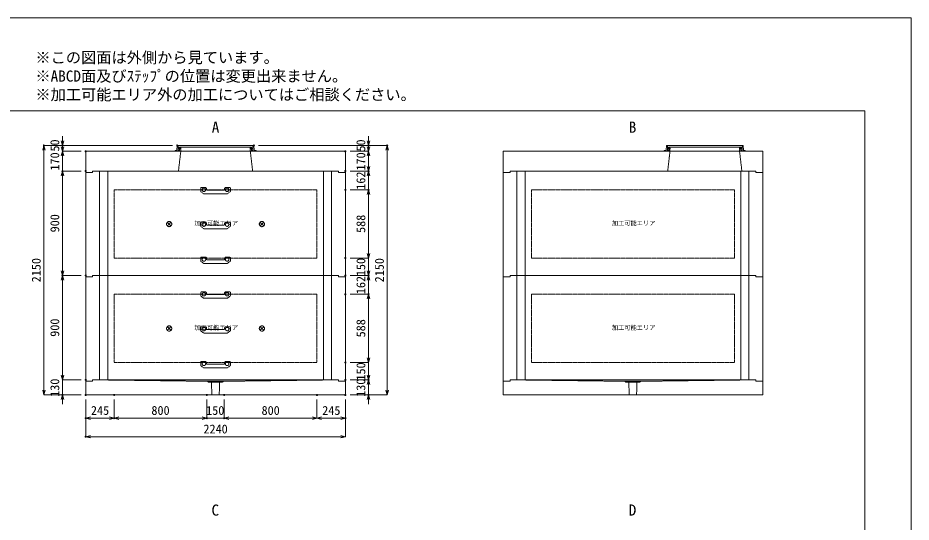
# Model space of a CAD drawing. Units: millimetres, scale not verified. Extents: x -5940 to 5940, y -4200 to 4200.
# Drawn here: x -1765 to 5940, y -146 to 4200 of the extents above; entities that cross this region are included whole.
import ezdxf
from ezdxf.enums import TextEntityAlignment as Align

# ---------------------------------------------------------------- set-up
doc = ezdxf.new("R2010")
doc.units = ezdxf.units.MM
doc.header["$LTSCALE"] = 20
doc.header["$PDMODE"] = 32
doc.header["$PDSIZE"] = 10
doc.linetypes.add('LONG_DASHED1', pattern=[7, 6, -1])
doc.linetypes.add('LONG_DOUBLE_CHAIN', pattern=[21.8, 18, -1, 0.6, -0.6, 0.6, -1])
for name, color, linetype, lineweight in [('0-0_D-TTL', 7, 'Continuous', 9), ('0-1_Defpoints', 7, 'Continuous', 9), ('0-3_D-TTL-TXT', 7, 'Continuous', 9), ('0-4_D-STR-TXT', 7, 'Continuous', 9), ('0-5_D-STR-DIM', 3, 'Continuous', 9), ('0-6_0', 7, 'Continuous', 9), ('0-7_D-STR', 7, 'Continuous', 9), ('0-9_D-STR-STR3', 2, 'LONG_DASHED1', 9), ('0-A_D-STR-STR4', 134, 'Continuous', 9), ('0-B_D-STR-STR5', 1, 'LONG_DOUBLE_CHAIN', 9)]:
    doc.layers.add(name, color=color, linetype=linetype, lineweight=lineweight)
doc.styles.add('ＭＳ ゴシック', font='')
doc.styles.get('ＭＳ ゴシック').set_extended_font_data('MS Gothic')

# ---------------------------------------------------------------- blocks, each defined once
blk = doc.blocks.new('A$C4DE05FD1')
at = {"layer": '0-0_D-TTL', "color": 134}
for p, q in [((4000, 76000), (114800, 76000)), ((114800, 76000), (114800, 4000))]:
    blk.add_line(p, q, dxfattribs=at)
at = {"layer": '0-1_Defpoints', "color": 134}
for p, q in [((0, 84000), (118800, 84000)), ((118800, 84000), (118800, 0))]:
    blk.add_line(p, q, dxfattribs=at)
at = {"layer": '0-3_D-TTL-TXT', "style": 'ＭＳ ゴシック'}
for s, p in [('※この図面は外側から見ています。', (43260.9, 79815.7)), ('※ABCD面及びｽﾃｯﾌﾟの位置は変更出来ません。', (43260.9, 78215.7)), ('※加工可能エリア外の加工についてはご相談ください。', (43260.9, 76615.7))]:
    blk.add_text(s, height=962.2, dxfattribs=at).set_placement(p, align=Align.BOTTOM_LEFT)
blk = doc.blocks.new('_Open30')
at = {"layer": '0-6_0'}
blk.add_line((0, 0), (-20, 0), dxfattribs=at)
blk.add_lwpolyline([(-20, 5.36), (0, 0), (-20, -5.36)], dxfattribs=at)
blk = doc.blocks.new('A$C31CA379A')
at = {"layer": '0-4_D-STR-TXT', "style": 'ＭＳ ゴシック'}
for s, p in [('A', (-325.9, -2190.5)), ('B', (35638.6, -2190.5)), ('C', (-351.4, -35190.5)), ('D', (35638.6, -35190.5))]:
    blk.add_text(s, height=962.2, dxfattribs=at).set_placement(p, align=Align.BOTTOM_LEFT)
blk = doc.blocks.new('A$C17EB7B83')
at = {"layer": '0-7_D-STR'}
for p, q in [((-22400, 3400), (22400, 3400)), ((-22400, 3400), (-22400, -240)), ((22400, 3400), (22400, -240)), ((-21200, 0), (21200, 0))]:
    blk.add_line(p, q, dxfattribs=at)
at = {"layer": '0-7_D-STR', "linetype": 'LONG_DASHED1'}
for p, q in [((-6000, 3400), (-6400, 0)), ((6000, 3400), (6400, 0))]:
    blk.add_line(p, q, dxfattribs=at)
at = {"layer": '0-7_D-STR'}
for points in [[(-22400, -240), (-21200, -240), (-21200, 0)], [(22400, -240), (21200, -240), (21200, 0)]]:
    blk.add_lwpolyline(points, dxfattribs=at)
blk = doc.blocks.new('A$C576B1677')
at = {"layer": '0-7_D-STR'}
for p, q in [((-22400, 3400), (22400, 3400)), ((-22400, 3400), (-22400, -240)), ((22400, 3400), (22400, -240)), ((-21200, 0), (21200, 0))]:
    blk.add_line(p, q, dxfattribs=at)
at = {"layer": '0-7_D-STR', "linetype": 'LONG_DASHED1'}
for p, q in [((6400, 3400), (6000, 0)), ((18400, 3400), (18800, 0))]:
    blk.add_line(p, q, dxfattribs=at)
at = {"layer": '0-7_D-STR'}
for points in [[(-22400, -240), (-21200, -240), (-21200, 0)], [(22400, -240), (21200, -240), (21200, 0)]]:
    blk.add_lwpolyline(points, dxfattribs=at)
blk = doc.blocks.new('A$C539D7795')
at = {"layer": '0-7_D-STR'}
for p, q in [((-21200, -240), (-21200, 0)), ((21200, 0), (-21200, 0)), ((-22400, -240), (-21200, -240)), ((22400, -240), (22400, -2600))]:
    blk.add_line(p, q, dxfattribs=at)
at = {"layer": '0-7_D-STR', "linetype": 'LONG_DASHED1'}
for p, q in [((-1400, -240), (-20000, 0)), ((1400, -240), (20000, 0)), ((-1200, -420), (-1400, -240)), ((1400, -240), (-1400, -240)), ((1200, -420), (-1200, -420)), ((-635.4, -2600), (-705, -420)), ((635.4, -2600), (705, -420)), ((1200, -420), (1400, -240))]:
    blk.add_line(p, q, dxfattribs=at)
at = {"layer": '0-7_D-STR'}
for points in [[(22400, -240), (21200, -240), (21200, 0)], [(-22400, -240), (-22400, -2600), (22400, -2600)]]:
    blk.add_lwpolyline(points, dxfattribs=at)
blk = doc.blocks.new('A$C284D0AE2')
at = {"layer": '0-A_D-STR-STR4'}
for p, q in [((-6980, 160), (-7000, 0)), ((-7000, 0), (7000, 0)), ((-6695.5, 160), (-6980, 160)), ((-6600, 1000), (-6655.6, 197.2)), ((-6500, 1000), (-6600, 1000)), ((-6442.7, 197.2), (-6500, 1000)), ((-6450, 1000), (-6450, 740)), ((-6450, 740), (-6438.3, 740)), ((-6418.4, 721.8), (-6390, 400)), ((-6235.7, 160), (-6402.8, 160)), ((-6390, 400), (-6290, 400)), ((-6290, 400), (-6230, 740)), ((-6230, 740), (6230, 740)), ((-6180, 740), (-6212.4, 401.3)), ((-6212.4, 401.3), (-6172.2, 401.3)), ((-6140, 680), (-6195.9, 195.4)), ((-6000, 740), (-6180, 740)), ((-6040, 680), (-6140, 680)), ((-6000, 0), (-6040, 680)), ((-6023.6, 401.3), (-5983.5, 401.3)), ((-5983.5, 401.3), (-6000, 740)), ((6000, 740), (6180, 740)), ((6212.4, 401.3), (6172.2, 401.3)), ((6180, 740), (6212.4, 401.3)), ((6235.7, 160), (6402.8, 160)), ((6695.5, 160), (6980, 160)), ((6980, 160), (7000, 0))]:
    blk.add_line(p, q, dxfattribs=at)
for points in [[(-6450, 1000), (6450, 1000), (6450, 740), (6438.3, 740)], [(6023.6, 401.3), (5983.5, 401.3), (6000, 740)], [(6000, 0), (6040, 680), (6140, 680), (6195.9, 195.4)], [(6418.4, 721.8), (6390, 400), (6290, 400), (6230, 740)], [(6442.7, 197.2), (6500, 1000), (6600, 1000), (6655.6, 197.2)]]:
    blk.add_lwpolyline(points, dxfattribs=at)
for centre, radius, start, end in [((-6695.5, 200), 40, 270, 356.0372), ((-6402.8, 200), 40, 184.08562, 270), ((-6438.3, 720), 20, 5.04245, 90), ((-6235.7, 200), 40, 270, 353.41806), ((6235.7, 200), 40, 186.58194, 270), ((6402.8, 200), 40, 270, 355.91438), ((6438.3, 720), 20, 90, 174.95755), ((6695.5, 200), 40, 183.9628, 270)]:
    blk.add_arc(centre, radius, start, end, dxfattribs=at)
blk = doc.blocks.new('A$C27844A11')
at = {"layer": '0-9_D-STR-STR3'}
for p, q in [((-2560, 1000), (-2560, 453.5)), ((-2515.5, 370.3), (-2060.4, 33.6)), ((-2460, 1100), (-1758.4, 1100)), ((1949.4, 0), (-1949.4, 0)), ((-1559.2, 917.4), (-1542, 721.3)), ((1442.4, 630), (-1442.4, 630)), ((1559.2, 917.4), (1542, 721.3)), ((2460, 1100), (1758.4, 1100)), ((2515.5, 370.3), (2060.4, 33.6)), ((2560, 1000), (2560, 453.5))]:
    blk.add_line(p, q, dxfattribs=at)
for centre in [(-2000, 700), (2000, 700)]:
    blk.add_circle(centre, 300, dxfattribs=at)
for centre, radius, start, end in [((-2460, 1000), 100, 90, 180), ((-2460, 453.5), 100, 180, 236.30993), ((-1949.4, 200), 200, 236.30993, 270), ((-1758.4, 900), 200, 5, 90), ((-1442.4, 730), 100, 185, 270), ((1442.4, 730), 100, 270, 355), ((1758.4, 900), 200, 90, 175), ((1949.4, 200), 200, 270, 303.69007), ((2460, 1000), 100, 0, 90), ((2460, 453.5), 100, 303.69007, 0)]:
    blk.add_arc(centre, radius, start, end, dxfattribs=at)
blk = doc.blocks.new('A$C19A04970')
at = {"layer": '0-7_D-STR'}
for p, q in [((-21200, 0), (21200, 0)), ((-22400, -240), (-22400, -18240)), ((22400, -240), (22400, -18240)), ((-21200, -18000), (21200, -18000))]:
    blk.add_line(p, q, dxfattribs=at)
at = {"layer": '0-7_D-STR', "linetype": 'LONG_DASHED1'}
for p, q in [((-20000, -18000), (-20000, 0)), ((-18600, -18000), (-18600, 0)), ((18600, -18000), (18600, 0)), ((20000, -18000), (20000, 0))]:
    blk.add_line(p, q, dxfattribs=at)
at = {"layer": '0-7_D-STR'}
for points in [[(-22400, -240), (-21200, -240), (-21200, 0)], [(22400, -240), (21200, -240), (21200, 0)], [(-22400, -18240), (-21200, -18240), (-21200, -18000)], [(22400, -18240), (21200, -18240), (21200, -18000)]]:
    blk.add_lwpolyline(points, dxfattribs=at)
at = {"layer": '0-B_D-STR-STR5'}
for p, q in [((17500, -3240), (17500, -15000)), ((17500, -15000), (-17500, -15000))]:
    blk.add_line(p, q, dxfattribs=at)
blk.add_lwpolyline([(17500, -3240), (-17500, -3240), (-17500, -15000)], dxfattribs=at)
blk = doc.blocks.new('A$C1C640AAB')
at = {"layer": '0-B_D-STR-STR5'}
for p, q in [((-318.2, -318.2), (318.2, 318.2)), ((-318.2, 318.2), (318.2, -318.2))]:
    blk.add_line(p, q, dxfattribs=at)
blk.add_circle((0, 0), 450, dxfattribs=at)
blk = doc.blocks.new('A$C972a683a')
at = {"layer": '0-7_D-STR'}
blk.add_blockref('A$C19A04970', (0, 0), dxfattribs=at)
at = {"layer": '0-B_D-STR-STR5'}
for p in [(-8000, -9140), (8000, -9140)]:
    blk.add_blockref('A$C1C640AAB', p, dxfattribs=at)

msp = doc.modelspace()

# ---------------------------------------------------------------- linework, layer by layer
at = {"layer": '0-1_Defpoints'}
for p in [(-1540, 3100), (-1380, 3100), (-390, 3100), (270, 3100), (1260, 3100), (1420, 3100), (-1180, 3050), (1060, 3050), (-1380, 2880), (-1380, 2880), (-1180, 2880), (-1180, 2880), (1060, 2880), (1260, 2880), (1060, 2718), (1260, 2718), (1060, 2130), (1060, 2130), (-1380, 1980), (-1180, 1980), (1060, 1980), (1260, 1980), (1060, 1818), (1060, 1818), (1260, 1818), (1060, 1230), (-1180, 1080), (1060, 1080), (1260, 1080), (-1380, 950), (-1180, 950), (-1180, 950), (-935, 950), (-135, 950), (15, 950), (815, 950), (1060, 950), (1060, 950), (1260, 950), (-1180, 750), (-935, 750), (-135, 750), (15, 750), (1060, 750), (-1180, 590)]:
    msp.add_point(p, dxfattribs=at)
at = {"layer": '0-5_D-STR-DIM'}
for p, q in [((-1380, 3140), (-1380, 3180)), ((1260, 3140), (1260, 3180)), ((-430, 3100), (-1540, 3100)), ((-1380, 3090), (-1380, 3130)), ((-430, 3100), (-1380, 3100)), ((-1380, 3050), (-1380, 3100)), ((310, 3100), (1260, 3100)), ((310, 3100), (1420, 3100)), ((1260, 3090), (1260, 3130)), ((1260, 3050), (1260, 3100)), ((-1540, 990), (-1540, 3060)), ((-1220, 3050), (-1380, 3050)), ((-1380, 3050), (-1380, 2880)), ((-1220, 3050), (-1380, 3050)), ((-1380, 3010), (-1380, 2970)), ((1100, 3050), (1260, 3050)), ((1100, 3050), (1260, 3050)), ((1260, 3050), (1260, 2880)), ((1260, 3010), (1260, 2970)), ((1420, 990), (1420, 3060)), ((1260, 2920), (1260, 2960)), ((-1220, 2880), (-1380, 2880)), ((-1220, 2880), (-1380, 2880)), ((1100, 2880), (1260, 2880)), ((1100, 2880), (1260, 2880)), ((1260, 2718), (1260, 2880)), ((-1380, 2840), (-1380, 2800)), ((-1380, 2020), (-1380, 2840)), ((1260, 2840), (1260, 2800)), ((1100, 2718), (1260, 2718)), ((1100, 2718), (1260, 2718)), ((1260, 2678), (1260, 2638)), ((1260, 2170), (1260, 2678)), ((1260, 2170), (1260, 2210)), ((1100, 2130), (1260, 2130)), ((1100, 2130), (1260, 2130)), ((1260, 2130), (1260, 1980)), ((1260, 2020), (1260, 2060)), ((-1220, 1980), (-1380, 1980)), ((-1220, 1980), (-1380, 1980)), ((-1380, 1120), (-1380, 1940)), ((1100, 1980), (1260, 1980)), ((1100, 1980), (1260, 1980)), ((1260, 1818), (1260, 1980)), ((1260, 1940), (1260, 1900)), ((1100, 1818), (1260, 1818)), ((1100, 1818), (1260, 1818)), ((1260, 1270), (1260, 1778)), ((1260, 1778), (1260, 1738)), ((1260, 1270), (1260, 1310)), ((-1380, 1120), (-1380, 1160)), ((1100, 1230), (1260, 1230)), ((1100, 1230), (1260, 1230)), ((1260, 1230), (1260, 1080)), ((1260, 1120), (1260, 1160)), ((-1220, 1080), (-1380, 1080)), ((-1220, 1080), (-1380, 1080)), ((-1380, 1080), (-1380, 950)), ((1100, 1080), (1260, 1080)), ((1100, 1080), (1260, 1080)), ((1260, 1080), (1260, 950)), ((1260, 1040), (1260, 1000)), ((-1220, 950), (-1540, 950)), ((-1220, 950), (-1380, 950)), ((1100, 950), (1260, 950)), ((1100, 950), (1420, 950)), ((-1380, 910), (-1380, 870)), ((-1180, 910), (-1180, 590)), ((-1180, 910), (-1180, 750)), ((-935, 910), (-935, 750)), ((-935, 910), (-935, 750)), ((-135, 910), (-135, 750)), ((-135, 910), (-135, 750)), ((15, 910), (15, 750)), ((15, 910), (15, 750)), ((815, 910), (815, 750)), ((815, 910), (815, 750)), ((1060, 910), (1060, 750)), ((1060, 910), (1060, 590)), ((1260, 910), (1260, 870)), ((-975, 750), (-1140, 750)), ((-175, 750), (-895, 750)), ((-175, 750), (-215, 750)), ((15, 750), (-135, 750)), ((775, 750), (55, 750)), ((55, 750), (95, 750)), ((855, 750), (1020, 750)), ((1020, 590), (-1140, 590))]:
    msp.add_line(p, q, dxfattribs=at)
at = {"layer": '0-7_D-STR'}
msp.add_line((-1180, 1068), (-1120, 1068), dxfattribs=at)

# ---------------------------------------------------------------- block references
at = {"layer": '0-0_D-TTL', "xscale": 0.1, "yscale": 0.1}
msp.add_blockref('A$C4DE05FD1', (-5940, -4200), dxfattribs=at)
at = {"layer": '0-4_D-STR-TXT', "xscale": 0.1, "yscale": 0.1}
msp.add_blockref('A$C31CA379A', (-60, 3400), dxfattribs=at)
at = {"layer": '0-5_D-STR-DIM', "xscale": 2, "yscale": 2}
for p, rotation in [((-1540, 3100), 90), ((-1380, 3100), 270), ((-1380, 3050), 270), ((1260, 3100), 270), ((1260, 3050), 270), ((1420, 3100), 90), ((-1380, 3050), 90), ((1260, 3050), 90), ((-1380, 2880), 90), ((-1380, 2880), 90), ((1260, 2880), 270), ((1260, 2880), 90), ((1260, 2718), 90), ((1260, 2718), 90), ((1260, 2130), 270), ((1260, 2130), 270), ((-1380, 1980), 270), ((1260, 1980), 270), ((-1380, 1980), 90), ((1260, 1980), 90), ((1260, 1818), 90), ((1260, 1818), 90), ((1260, 1230), 270), ((1260, 1230), 270), ((-1380, 1080), 270), ((-1380, 1080), 270), ((1260, 1080), 270), ((1260, 1080), 90), ((-1540, 950), 270), ((-1380, 950), 90), ((1260, 950), 90), ((1420, 950), 270), ((-1180, 750), 180), ((-935, 750), 180), ((15, 750), 180), ((15, 750), 180), ((815, 750), 180), ((-1180, 590), 180)]:
    msp.add_blockref('_Open30', p, dxfattribs=dict(at, rotation=rotation))
at = {"layer": '0-5_D-STR-DIM'}
for name, p, xscale, yscale in [('A$C539D7795', (-60, 1080), 0.05, 0.05), ('A$C539D7795', (3540, 1080), 0.05, 0.05), ('_Open30', (-935, 750), 2, 2), ('_Open30', (-135, 750), 2, 2), ('_Open30', (-135, 750), 2, 2), ('_Open30', (815, 750), 2, 2), ('_Open30', (1060, 750), 2, 2), ('_Open30', (1060, 590), 2, 2)]:
    msp.add_blockref(name, p, dxfattribs=dict(at, xscale=xscale, yscale=yscale))
at = {"layer": '0-7_D-STR', "xscale": 0.05, "yscale": 0.05}
for name, p in [('A$C17EB7B83', (-60, 2880)), ('A$C576B1677', (3540, 2880)), ('A$C972a683a', (-60, 2880)), ('A$C19A04970', (3540, 2880)), ('A$C972a683a', (-60, 1980)), ('A$C19A04970', (3540, 1980))]:
    msp.add_blockref(name, p, dxfattribs=at)
at = {"layer": '0-9_D-STR-STR3', "xscale": 0.05, "yscale": 0.05}
for p in [(-60, 2683), (-60, 2383), (-60, 2083), (-60, 1783), (-60, 1483), (-60, 1183)]:
    msp.add_blockref('A$C27844A11', p, dxfattribs=at)
at = {"layer": '0-A_D-STR-STR4', "xscale": 0.05, "yscale": 0.05}
for p in [(-60, 3050), (4160, 3050)]:
    msp.add_blockref('A$C284D0AE2', p, dxfattribs=at)

# ---------------------------------------------------------------- texts
at = {"layer": '0-5_D-STR-DIM', "style": 'ＭＳ ゴシック'}
for s, p in [('50', (-1385.2, 3047.8)), ('50', (1254.8, 3047.8)), ('170', (-1385.2, 2883.96)), ('170', (1254.8, 2883.96)), ('162', (1254.8, 2718.8)), ('900', (-1385.2, 2351.4)), ('588', (1254.8, 2346.4)), ('2150', (-1545.2, 1920.6)), ('150', (1254.8, 1973.96)), ('2150', (1414.8, 1920.6)), ('162', (1254.8, 1818.8)), ('900', (-1385.2, 1451.4)), ('588', (1254.8, 1446.4)), ('150', (1254.8, 1073.96)), ('130', (-1385.2, 933.96)), ('130', (1254.8, 933.96))]:
    msp.add_text(s, height=76.98, rotation=90, dxfattribs=at).set_placement(p, align=Align.BOTTOM_LEFT)
for s, p in [('245', (-1134.86, 755.2)), ('800', (-613.2, 755.2)), ('150', (-141.04, 755.2)), ('800', (336.8, 755.2)), ('245', (860.14, 755.2)), ('2240', (-164.4, 595.2))]:
    msp.add_text(s, height=76.98, dxfattribs=at).set_placement(p, align=Align.BOTTOM_LEFT)
at = {"layer": '0-B_D-STR-STR5', "style": 'ＭＳ ゴシック'}
for p in [(-241.7, 2399.98), (3358.3, 2399.98), (-241.7, 1499.98), (3358.3, 1499.98)]:
    msp.add_text('加工可能エリア', height=38.42, dxfattribs=at).set_placement(p, align=Align.BOTTOM_LEFT)

doc.saveas('drawing.dxf')
